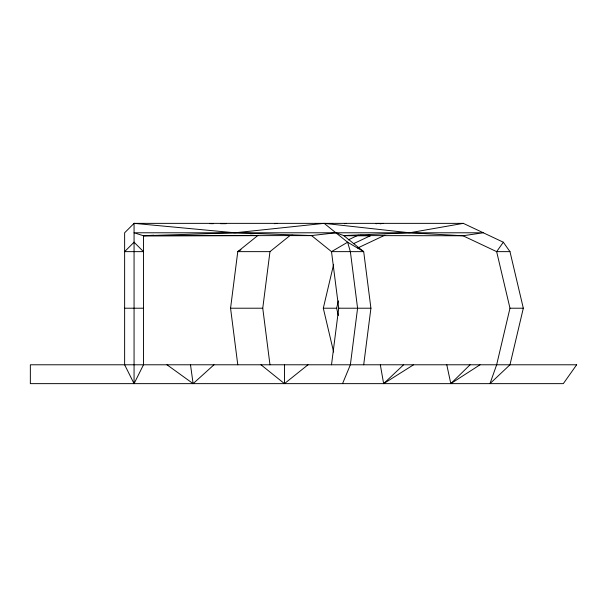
<?xml version="1.0" encoding="UTF-8"?>
<svg xmlns="http://www.w3.org/2000/svg" width="607" height="607" viewBox="0 0 607 607"><rect width="100%" height="100%" fill="white"/><g stroke="black" fill="none" stroke-linecap="round" stroke-linejoin="round"><path stroke-width="0.91" d="M261.002 364.784L284.448 383.639L284.501 364.784M237.777 364.784L230.561 308.212L237.777 251.639L257.763 235.562L250.289 235.205M269.971 364.784L262.755 308.212L269.971 251.639L289.956 235.562L292.779 235.243M331.505 364.784L338.721 308.212L331.505 251.639L311.528 235.562L234.977 232.785L134.064 223.361L124.632 232.785L124.632 364.784L134.064 383.639L143.495 364.784L143.495 235.766L134.064 232.785L483.309 232.785L462.966 235.766L343.714 235.562L336.756 233.096M363.699 364.784L370.915 308.212L363.699 251.639L343.714 235.562L409.596 232.785L462.966 235.766L496.647 251.639L509.979 251.639L523.317 308.212L509.979 364.784L489.978 383.639L496.647 364.784L509.979 308.212L496.647 251.639L503.317 242.216L463.308 223.361L134.064 223.361L134.064 383.639M333.63 352.014L323.303 308.212L333.63 264.417M338.357 315.511L336.642 308.212L338.357 300.913M342.553 383.639L350.368 364.784L357.584 308.212L350.368 251.639L347.606 242.216L324.168 223.361L234.977 232.785L143.495 235.766L311.528 235.562L335.891 232.785M446.79 364.784L450.804 383.639L470.076 364.784M380.316 364.784L383.639 383.639L403.602 364.784M166.993 364.784L193.117 383.639L213.998 364.784M284.448 383.639L308.007 364.784M450.804 383.639L480.031 364.784M383.639 383.639L413.557 364.784M240.994 249.758L237.777 251.639L269.971 251.639M348.304 239.856L358.305 235.144M353.479 243.703L370.316 235.766L368.76 235.106M357.629 248.035L384.868 235.19M376.052 223.778L377.88 223.361L380.695 223.725M344.313 223.71L346.165 223.361M463.308 223.361L409.596 232.785L324.168 223.361M209.681 223.619L213.383 223.68M380.513 223.74L383.305 223.361M274.508 223.695L277.308 223.361M220.447 223.687L226.062 223.68M153.821 235.22L143.495 235.766L257.763 235.562M124.632 308.212L143.495 308.212M230.561 308.212L262.755 308.212M323.303 308.212L336.642 308.212M338.721 308.212L370.915 308.212M509.979 308.212L523.317 308.212M289.956 235.562L312.643 235.622M343.843 235.698L370.316 235.766L359.898 235.213M134.064 223.361L135.915 223.626M503.317 242.216L509.979 251.639M190.499 364.784L193.117 383.639M576.65 364.784L563.319 383.639L30.35 383.639L30.35 364.784L576.65 364.784M134.064 242.216L124.632 251.639L143.495 251.639L134.064 242.216M347.606 242.216L331.505 251.639L363.699 251.639L347.606 242.216"/></g></svg>
